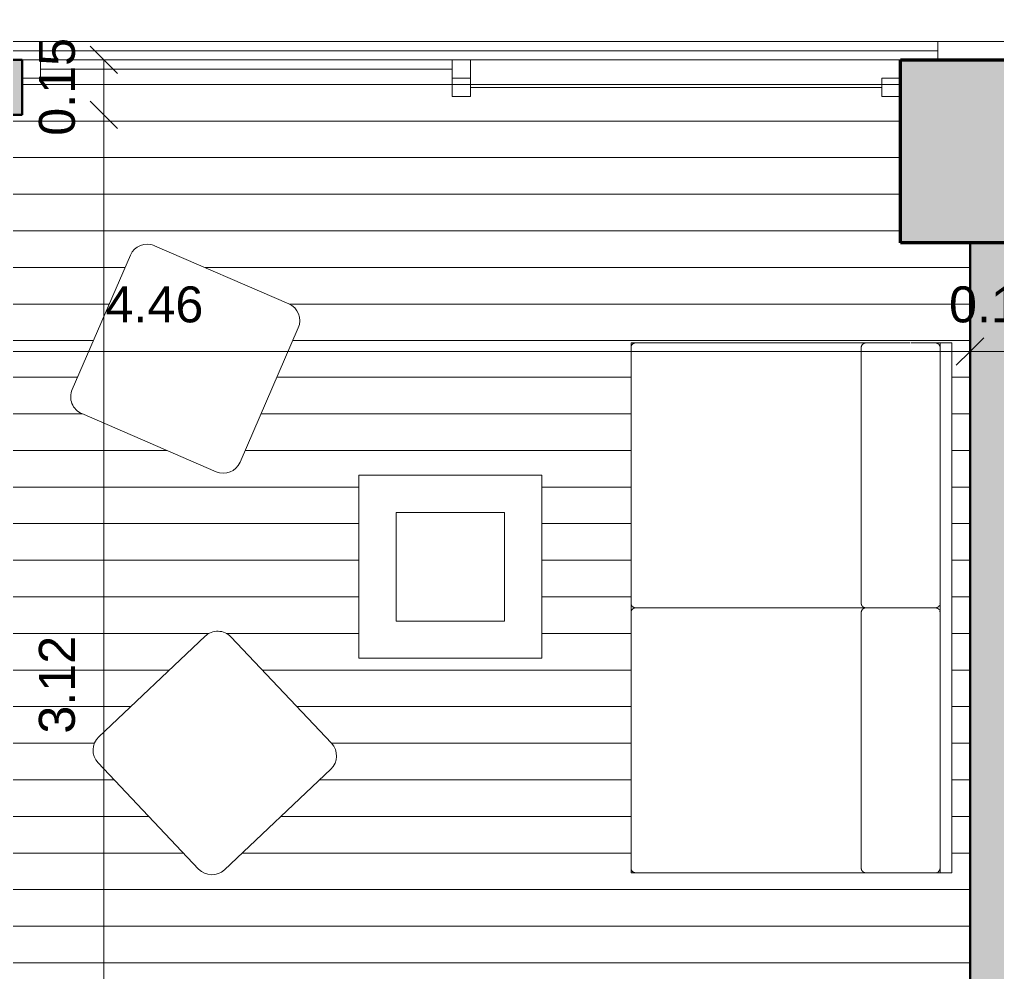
# Model space of a CAD drawing. Header units: metres. Extents: x 11 to 152, y 1 to 34.
# Drawn here: x 88.728 to 91.4, y 27.975 to 30.578 of the extents above; entities that cross this region are included whole.
import ezdxf

# ---------------------------------------------------------------- set-up
doc = ezdxf.new("R2010")
doc.units = ezdxf.units.M
for name, color, linetype, lineweight in [('A-ANNO-DIMS', 211, 'Continuous', 9), ('A-ANNO-DIMS-100', 211, 'Continuous', 9), ('A-DETL-THIN', 151, 'Continuous', 9), ('A-FLOR-PATT', 8, 'Continuous', 9), ('A-GLAZ', 151, 'Continuous', 9), ('A-GLAZ-CWMG', 51, 'Continuous', 9), ('A-WALL', 113, 'Continuous', 9), ('A-WALL-1', 113, 'Continuous', 50), ('A-WALL-PATT-1', 111, 'Continuous', 9), ('I-FURN', 30, 'Continuous', 9), ('S-COLS', 52, 'Continuous', 9), ('S-COLS-1', 52, 'Continuous', 100)]:
    doc.layers.add(name, color=color, linetype=linetype, lineweight=lineweight)
doc.styles.add('Arial_1', font='Arial.ttf', dxfattribs={"height": 0.098353})
doc.dimstyles.new('Cota_1_25', dxfattribs={"dimscale": 0.3048, "dimtxt": 0.1, "dimasz": 0.246063, "dimexe": 0, "dimexo": 0.0625, "dimgap": 0.164042, "dimtad": 1, "dimrnd": 0.01, "dimzin": 0, "dimdsep": 46, "dimtxsty": 'Arial_1', "dimblk1": 'OBLIQUE', "dimblk2": 'OBLIQUE', "dimsah": 1, "dimcen": 0.09, "dimazin": 0, "dimtfac": 1, "dimtdec": 4, "dimtix": 1, "dimtmove": 0, "dimatfit": 3, "dimfxl": 0, "dimfxlon": 1, "dimtvp": 1, "dimtolj": 1, "dimtzin": 0, "dimarcsym": 2})
doc.dimstyles.new('Cota_1_25_4', dxfattribs={"dimscale": 0.3048, "dimtxt": 0.1, "dimasz": 0.246063, "dimexe": 0, "dimexo": 0.0625, "dimgap": 0.164042, "dimtad": 1, "dimrnd": 0.01, "dimzin": 0, "dimdsep": 46, "dimtxsty": 'Arial_1', "dimblk1": 'OBLIQUE', "dimblk2": 'OBLIQUE', "dimsah": 1, "dimcen": 0.09, "dimazin": 0, "dimtfac": 1, "dimtdec": 4, "dimtix": 1, "dimtmove": 0, "dimatfit": 3, "dimfxl": 0, "dimfxlon": 1, "dimtvp": 1, "dimtolj": 1, "dimtzin": 0, "dimarcsym": 2})

# ---------------------------------------------------------------- blocks, each defined once
blk = doc.blocks.new('M_Concrete-Square-Column - 500 x 500mm-1442238-2 Piso _Tipo_')
at = {"layer": 'S-COLS'}
blk.add_hatch(color=256, dxfattribs=at).paths.add_polyline_path([(0.25, 0.25), (-0.25, 0.25), (-0.25, -0.25), (0.25, -0.25), (0.25, -0.1299)], flags=0)
at = {"layer": 'S-COLS-1'}
for p, q in [((-0.25, 0.25), (0.25, 0.25)), ((-0.25, -0.25), (-0.25, 0.25)), ((0.25, 0.25), (0.25, -0.25)), ((0.25, -0.25), (-0.25, -0.25))]:
    blk.add_line(p, q, dxfattribs=at)
blk = doc.blocks.new('M_Sliding-2 Panel - 240x240-1679411-2 Piso _Tipo_')
at = {"layer": 'A-GLAZ'}
for p, q in [((-1.2, 0.202), (-1.2, 0.152)), ((-1.2, 0.202), (-1.15, 0.202)), ((-1.15, 0.202), (-1.15, 0.152)), ((-0.0254, 0.202), (-0.0254, 0.152)), ((-0.0254, 0.202), (0.0254, 0.202)), ((0.0254, 0.202), (0.0254, 0.152)), ((-1.15, 0.177), (-0.0254, 0.177)), ((-1.2, 0.152), (-1.15, 0.152)), ((-0.0254, 0.152), (-0.0254, 0.102)), ((-0.0254, 0.152), (0.0254, 0.152)), ((-0.0254, 0.152), (0.0254, 0.152)), ((0.0254, 0.152), (0.0254, 0.102)), ((1.1492, 0.152), (1.1492, 0.102)), ((1.1492, 0.152), (1.2, 0.152)), ((1.2, 0.152), (1.2, 0.102)), ((0.0254, 0.127), (1.1492, 0.127)), ((-0.0254, 0.102), (0.0254, 0.102)), ((1.1492, 0.102), (1.2, 0.102))]:
    blk.add_line(p, q, dxfattribs=at)
blk = doc.blocks.new('fachadamuro3 - fachadamuro3-1799267-2 Piso _Tipo_')
at = {"layer": 'A-WALL'}
blk.add_line((42.5472, 30.5181), (42.8472, 30.5181), dxfattribs=at)
blk = doc.blocks.new('Circular Mullion - 25mm Radius-V65-2 Piso _Tipo_')
at = {"layer": 'A-GLAZ-CWMG'}
for p, q in [((45.4472, 30.5182), (42.8472, 30.5182)), ((42.8472, 30.4932), (42.8472, 30.5182)), ((45.4472, 30.5182), (45.4472, 30.4932)), ((42.8472, 30.4682), (42.8472, 30.4932)), ((45.4472, 30.4932), (42.8472, 30.4932)), ((45.4472, 30.4932), (45.4472, 30.4682)), ((42.945, 30.4682), (45.345, 30.4682))]:
    blk.add_line(p, q, dxfattribs=at)
blk = doc.blocks.new('Table-Coffee - 24_ x 24_ x 24_-1431698-2 Piso _Tipo_')
at = {"layer": 'I-FURN'}
for p, q in [((-0.2317, 0.1548), (0.2683, 0.1548)), ((-0.2317, -0.3452), (-0.2317, 0.1548)), ((0.2683, 0.1548), (0.2683, -0.3452)), ((0.1667, 0.0532), (-0.1301, 0.0532)), ((-0.1301, 0.0532), (-0.1301, -0.2436)), ((0.1667, -0.2436), (0.1667, 0.0532)), ((-0.1301, -0.2436), (0.1667, -0.2436)), ((0.2683, -0.3452), (-0.2317, -0.3452))]:
    blk.add_line(p, q, dxfattribs=at)
blk = doc.blocks.new('Dune_Ferguson_Loveseat - Loveseat-V87-2 Piso _Tipo_')
at = {"layer": 'I-FURN'}
for p, q in [((-0.7239, 0.4064), (-0.7239, 0.4381)), ((-0.7239, 0.4381), (0.7239, 0.4381)), ((0.7239, 0.4381), (0.7239, 0.4064)), ((-0.7239, 0.3873), (-0.7239, 0.4064)), ((-0.7239, 0.4064), (0.7239, 0.4064)), ((-0.0127, 0.4064), (-0.7112, 0.4064)), ((0.7112, 0.4064), (0.0127, 0.4064)), ((0.7239, 0.4064), (0.7239, 0.3905)), ((-0.7239, 0.3873), (-0.7239, 0.3306)), ((0, 0.3937), (0, 0.3873)), ((0, 0.3873), (0, 0.3937)), ((0, 0.3937), (0, 0.3874)), ((0, 0.3873), (0, 0.3937)), ((0, 0.3306), (0, 0.3873)), ((0, 0.3873), (0, 0.3306)), ((0, 0.3306), (0, 0.3873)), ((0.7239, 0.389), (0.7239, 0.3873)), ((0.7239, 0.3306), (0.7239, 0.3873)), ((-0.7239, 0.3306), (-0.7239, 0.3274)), ((-0.7239, 0.3243), (-0.7239, 0.3184)), ((0, 0.3306), (0, 0.3184)), ((0, 0.3184), (0, 0.3306)), ((0, 0.3184), (0, 0.3306)), ((0, 0.3306), (0, 0.3184)), ((0, 0.3184), (0, 0.3306)), ((0.7239, 0.3184), (0.7239, 0.3306)), ((-0.7239, 0.3184), (-0.7239, 0.2039)), ((0, 0.2039), (0, 0.3184)), ((0, 0.3184), (0, 0.2039)), ((0, 0.2039), (0, 0.3184)), ((0.7239, 0.2039), (0.7239, 0.3184)), ((-0.7239, 0.2039), (-0.7239, -0.4191)), ((-0.7112, 0.191), (-0.0127, 0.191)), ((0, -0.4191), (0, 0.2039)), ((0, 0.2039), (0, -0.4191)), ((0, -0.4191), (0, 0.2039)), ((0.0127, 0.191), (0.7112, 0.191)), ((0.7239, -0.4191), (0.7239, 0.2039)), ((-0.7239, -0.4381), (-0.7239, -0.4191)), ((0, -0.4254), (0, -0.4191)), ((0, -0.4191), (0, -0.4203)), ((0, -0.4203), (0, -0.4254)), ((0.7239, -0.4191), (0.7239, -0.4227)), ((0.7239, -0.4227), (0.7239, -0.4381)), ((-0.7239, -0.4381), (-0.7112, -0.4381)), ((-0.7112, -0.4381), (-0.0127, -0.4381)), ((-0.0127, -0.4381), (0.0127, -0.4381)), ((0.0127, -0.4381), (0.7112, -0.4381)), ((0.7112, -0.4381), (0.7239, -0.4381))]:
    blk.add_line(p, q, dxfattribs=at)
at = {"layer": 'I-FURN', "flags": 128}
for points in [[(-0.7239, 0.3937), (-0.7239, 0.3942), (-0.7239, 0.3947), (-0.7238, 0.3952), (-0.7237, 0.3957), (-0.7236, 0.3962), (-0.7235, 0.3967), (-0.7234, 0.3972), (-0.7233, 0.3977), (-0.7231, 0.3982), (-0.7229, 0.3986), (-0.7227, 0.3991), (-0.7225, 0.3996), (-0.7222, 0.4), (-0.722, 0.4004), (-0.7217, 0.4009), (-0.7214, 0.4013), (-0.7211, 0.4017), (-0.7207, 0.4021), (-0.7204, 0.4024), (-0.72, 0.4028), (-0.7197, 0.4032), (-0.7193, 0.4035), (-0.7189, 0.4038), (-0.7185, 0.4041), (-0.7181, 0.4044), (-0.7176, 0.4047), (-0.7172, 0.4049), (-0.7167, 0.4051), (-0.7163, 0.4053), (-0.7158, 0.4055)], [(-0.7211, 0.4017), (-0.7207, 0.4021), (-0.7204, 0.4024), (-0.72, 0.4028), (-0.7197, 0.4032), (-0.7193, 0.4035), (-0.7189, 0.4038), (-0.7185, 0.4041), (-0.7181, 0.4044), (-0.7176, 0.4047), (-0.7172, 0.4049), (-0.7167, 0.4051), (-0.7163, 0.4053), (-0.7158, 0.4055)], [(-0.7144, 0.406), (-0.7139, 0.4061), (-0.7134, 0.4062), (-0.7129, 0.4063), (-0.7124, 0.4063), (-0.7118, 0.4064), (-0.7113, 0.4064)], [(-0.7144, 0.406), (-0.7139, 0.4061), (-0.7134, 0.4062), (-0.7129, 0.4063), (-0.7124, 0.4063), (-0.7118, 0.4064), (-0.7113, 0.4064)], [(-0.0127, 0.4064), (-0.0122, 0.4064), (-0.0117, 0.4064), (-0.0112, 0.4063), (-0.0107, 0.4062), (-0.0102, 0.4061), (-0.0097, 0.406)], [(-0.0127, 0.4064), (-0.0122, 0.4064), (-0.0117, 0.4064), (-0.0112, 0.4063), (-0.0107, 0.4062), (-0.0102, 0.4061), (-0.0097, 0.406)], [(-0.006, 0.4045), (-0.0055, 0.4042), (-0.0051, 0.4039), (-0.0047, 0.4036), (-0.0043, 0.4032), (-0.004, 0.4029), (-0.0036, 0.4025), (-0.0032, 0.4022), (-0.0029, 0.4018), (-0.0026, 0.4014), (-0.0023, 0.401), (-0.002, 0.4006), (-0.0017, 0.4001), (-0.0015, 0.3997), (-0.0013, 0.3992), (-0.0011, 0.3988), (-0.0009, 0.3983), (-0.0007, 0.3978), (-0.0005, 0.3973), (-0.0004, 0.3969), (-0.0003, 0.3964), (-0.0002, 0.3959), (-0.0001, 0.3954), (-0.0001, 0.3949), (0, 0.3943), (0, 0.3938), (0, 0.3937)], [(-0.006, 0.4045), (-0.0055, 0.4042), (-0.0051, 0.4039), (-0.0047, 0.4036), (-0.0043, 0.4032), (-0.004, 0.4029), (-0.0036, 0.4025), (-0.0032, 0.4022), (-0.0029, 0.4018), (-0.0026, 0.4014), (-0.0023, 0.401), (-0.002, 0.4006), (-0.0017, 0.4001), (-0.0015, 0.3997), (-0.0013, 0.3992), (-0.0011, 0.3988), (-0.0009, 0.3983), (-0.0007, 0.3978), (-0.0005, 0.3973), (-0.0004, 0.3969), (-0.0003, 0.3964), (-0.0002, 0.3959), (-0.0001, 0.3954), (-0.0001, 0.3949), (0, 0.3943), (0, 0.3938), (0, 0.3937)], [(0, 0.3937), (0, 0.3942), (0, 0.3947), (0.0001, 0.3952), (0.0002, 0.3957), (0.0003, 0.3962), (0.0004, 0.3967), (0.0005, 0.3972), (0.0006, 0.3977), (0.0008, 0.3982), (0.001, 0.3986), (0.0012, 0.3991), (0.0014, 0.3996), (0.0017, 0.4), (0.0019, 0.4004), (0.0022, 0.4009), (0.0025, 0.4013), (0.0028, 0.4017), (0.0032, 0.4021), (0.0035, 0.4024), (0.0039, 0.4028), (0.0042, 0.4032), (0.0046, 0.4035), (0.005, 0.4038), (0.0054, 0.4041), (0.0058, 0.4044)], [(0, 0.3937), (0, 0.3942), (0, 0.3947), (0.0001, 0.3952), (0.0002, 0.3957), (0.0003, 0.3962), (0.0004, 0.3967), (0.0005, 0.3972), (0.0006, 0.3977), (0.0008, 0.3982), (0.001, 0.3986), (0.0012, 0.3991), (0.0014, 0.3996), (0.0017, 0.4), (0.0019, 0.4004), (0.0022, 0.4009), (0.0025, 0.4013), (0.0028, 0.4017), (0.0032, 0.4021), (0.0035, 0.4024), (0.0039, 0.4028), (0.0042, 0.4032), (0.0046, 0.4035), (0.005, 0.4038), (0.0054, 0.4041), (0.0058, 0.4044)], [(0.0095, 0.406), (0.01, 0.4061), (0.0105, 0.4062), (0.011, 0.4063), (0.0115, 0.4063), (0.0121, 0.4064), (0.0126, 0.4064)], [(0.0095, 0.406), (0.01, 0.4061), (0.0105, 0.4062), (0.011, 0.4063), (0.0115, 0.4063), (0.0121, 0.4064), (0.0126, 0.4064)], [(0.7112, 0.4064), (0.7117, 0.4064), (0.7122, 0.4064), (0.7127, 0.4063), (0.7132, 0.4062), (0.7137, 0.4061), (0.7142, 0.406), (0.7147, 0.4059), (0.7152, 0.4058), (0.7157, 0.4056), (0.7161, 0.4054), (0.7166, 0.4052), (0.7171, 0.405), (0.7175, 0.4047)], [(0.7112, 0.4064), (0.7117, 0.4064), (0.7122, 0.4064), (0.7127, 0.4063), (0.7132, 0.4062), (0.7137, 0.4061), (0.7142, 0.406), (0.7147, 0.4059), (0.7152, 0.4058), (0.7157, 0.4056), (0.7161, 0.4054), (0.7166, 0.4052), (0.7171, 0.405), (0.7175, 0.4047)], [(0.7179, 0.4045), (0.7184, 0.4042), (0.7188, 0.4039), (0.7192, 0.4036), (0.7196, 0.4032), (0.7199, 0.4029), (0.7203, 0.4025), (0.7207, 0.4022), (0.721, 0.4018), (0.7213, 0.4014)], [(0.7179, 0.4045), (0.7184, 0.4042), (0.7188, 0.4039), (0.7192, 0.4036), (0.7196, 0.4032), (0.7199, 0.4029), (0.7203, 0.4025), (0.7207, 0.4022), (0.721, 0.4018), (0.7213, 0.4014)], [(-0.7227, 0.3991), (-0.7225, 0.3996), (-0.7222, 0.4), (-0.722, 0.4004)], [(0.7224, 0.3997), (0.7226, 0.3992), (0.7228, 0.3988)], [(0.7224, 0.3997), (0.7226, 0.3992), (0.7228, 0.3988)], [(-0.7112, 0.191), (-0.7117, 0.191), (-0.7122, 0.1911), (-0.7127, 0.1911), (-0.7132, 0.1912), (-0.7137, 0.1913), (-0.7142, 0.1914), (-0.7147, 0.1915), (-0.7152, 0.1917), (-0.7157, 0.1918), (-0.7161, 0.192), (-0.7166, 0.1922), (-0.7171, 0.1925), (-0.7175, 0.1927), (-0.7179, 0.193), (-0.7184, 0.1932), (-0.7188, 0.1935), (-0.7192, 0.1938), (-0.7196, 0.1942), (-0.7199, 0.1945), (-0.7203, 0.1949), (-0.7207, 0.1952), (-0.721, 0.1956), (-0.7213, 0.196), (-0.7216, 0.1964), (-0.7219, 0.1969), (-0.7222, 0.1973), (-0.7224, 0.1977), (-0.7226, 0.1982), (-0.7228, 0.1986), (-0.723, 0.1991), (-0.7232, 0.1996), (-0.7234, 0.2001), (-0.7235, 0.2006), (-0.7236, 0.2011), (-0.7237, 0.2016), (-0.7238, 0.2021), (-0.7238, 0.2026), (-0.7239, 0.2031), (-0.7239, 0.2036), (-0.7239, 0.2037)], [(0, 0.2037), (0, 0.2032), (0, 0.2027), (-0.0001, 0.2022), (-0.0002, 0.2017), (-0.0003, 0.2012), (-0.0004, 0.2007), (-0.0005, 0.2002), (-0.0006, 0.1997), (-0.0008, 0.1992), (-0.001, 0.1988), (-0.0012, 0.1983), (-0.0014, 0.1979), (-0.0017, 0.1974), (-0.0019, 0.197), (-0.0022, 0.1965), (-0.0025, 0.1961), (-0.0028, 0.1957), (-0.0032, 0.1953), (-0.0035, 0.195), (-0.0039, 0.1946), (-0.0042, 0.1943), (-0.0046, 0.1939), (-0.005, 0.1936), (-0.0054, 0.1933), (-0.0058, 0.193), (-0.0063, 0.1928), (-0.0067, 0.1925), (-0.0072, 0.1923), (-0.0076, 0.1921), (-0.0081, 0.1919), (-0.0086, 0.1917), (-0.0091, 0.1916), (-0.0095, 0.1914), (-0.01, 0.1913), (-0.0105, 0.1912), (-0.011, 0.1911), (-0.0115, 0.1911), (-0.0121, 0.191), (-0.0126, 0.191), (-0.0127, 0.191)], [(0.0127, 0.191), (0.0122, 0.191), (0.0117, 0.1911), (0.0112, 0.1911), (0.0107, 0.1912), (0.0102, 0.1913), (0.0097, 0.1914), (0.0092, 0.1915), (0.0087, 0.1917), (0.0082, 0.1918), (0.0078, 0.192), (0.0073, 0.1922), (0.0068, 0.1925), (0.0064, 0.1927), (0.006, 0.193), (0.0055, 0.1932), (0.0051, 0.1935), (0.0047, 0.1938), (0.0043, 0.1942), (0.004, 0.1945), (0.0036, 0.1949), (0.0032, 0.1952), (0.0029, 0.1956), (0.0026, 0.196), (0.0023, 0.1964), (0.002, 0.1969), (0.0017, 0.1973), (0.0015, 0.1977), (0.0013, 0.1982), (0.0011, 0.1986), (0.0009, 0.1991), (0.0007, 0.1996), (0.0005, 0.2001), (0.0004, 0.2006), (0.0003, 0.2011), (0.0002, 0.2016), (0.0001, 0.2021), (0.0001, 0.2026), (0, 0.2031), (0, 0.2036), (0, 0.2037)], [(0.7239, 0.2037), (0.7239, 0.2032), (0.7239, 0.2027), (0.7238, 0.2022), (0.7237, 0.2017), (0.7236, 0.2012), (0.7235, 0.2007), (0.7234, 0.2002), (0.7233, 0.1997), (0.7231, 0.1992), (0.7229, 0.1988), (0.7227, 0.1983), (0.7225, 0.1979), (0.7222, 0.1974), (0.722, 0.197), (0.7217, 0.1965), (0.7214, 0.1961), (0.7211, 0.1957), (0.7207, 0.1953), (0.7204, 0.195), (0.72, 0.1946), (0.7197, 0.1943), (0.7193, 0.1939), (0.7189, 0.1936), (0.7185, 0.1933), (0.7181, 0.193), (0.7176, 0.1928), (0.7172, 0.1925), (0.7167, 0.1923), (0.7163, 0.1921), (0.7158, 0.1919), (0.7153, 0.1917), (0.7148, 0.1916), (0.7144, 0.1914), (0.7139, 0.1913), (0.7134, 0.1912), (0.7129, 0.1911), (0.7124, 0.1911), (0.7118, 0.191), (0.7113, 0.191), (0.7112, 0.191)], [(-0.7112, -0.4381), (-0.7117, -0.4381), (-0.7122, -0.4381), (-0.7127, -0.4381), (-0.7132, -0.438), (-0.7137, -0.4379), (-0.7142, -0.4378), (-0.7147, -0.4377), (-0.7152, -0.4375), (-0.7157, -0.4373), (-0.7161, -0.4371), (-0.7166, -0.4369), (-0.7171, -0.4367), (-0.7175, -0.4365), (-0.7179, -0.4362), (-0.7184, -0.4359), (-0.7188, -0.4356), (-0.7192, -0.4353), (-0.7196, -0.435), (-0.7199, -0.4347), (-0.7203, -0.4343), (-0.7207, -0.4339), (-0.721, -0.4335), (-0.7213, -0.4331), (-0.7216, -0.4327), (-0.7219, -0.4323), (-0.7222, -0.4319), (-0.7224, -0.4314), (-0.7226, -0.431), (-0.7228, -0.4305), (-0.723, -0.4301), (-0.7232, -0.4296), (-0.7234, -0.4291), (-0.7235, -0.4286), (-0.7236, -0.4281), (-0.7237, -0.4276), (-0.7238, -0.4271), (-0.7238, -0.4266), (-0.7239, -0.4261), (-0.7239, -0.4256), (-0.7239, -0.4254)], [(0, -0.4254), (0, -0.426), (0, -0.4265), (-0.0001, -0.427), (-0.0002, -0.4275), (-0.0003, -0.428), (-0.0004, -0.4285), (-0.0005, -0.429), (-0.0006, -0.4294), (-0.0008, -0.4299), (-0.001, -0.4304), (-0.0012, -0.4309), (-0.0014, -0.4313), (-0.0017, -0.4318), (-0.0019, -0.4322), (-0.0022, -0.4326), (-0.0025, -0.433), (-0.0028, -0.4334), (-0.0032, -0.4338), (-0.0035, -0.4342), (-0.0039, -0.4346), (-0.0042, -0.4349), (-0.0046, -0.4352), (-0.005, -0.4356), (-0.0054, -0.4359), (-0.0058, -0.4361), (-0.0063, -0.4364), (-0.0067, -0.4367), (-0.0072, -0.4369), (-0.0076, -0.4371), (-0.0081, -0.4373), (-0.0086, -0.4375), (-0.0091, -0.4376), (-0.0095, -0.4378), (-0.01, -0.4379), (-0.0105, -0.438), (-0.011, -0.438), (-0.0115, -0.4381), (-0.0121, -0.4381), (-0.0126, -0.4381), (-0.0127, -0.4381)], [(0.0127, -0.4381), (0.0122, -0.4381), (0.0117, -0.4381), (0.0112, -0.4381), (0.0107, -0.438), (0.0102, -0.4379), (0.0097, -0.4378), (0.0092, -0.4377), (0.0087, -0.4375), (0.0082, -0.4373), (0.0078, -0.4371), (0.0073, -0.4369), (0.0068, -0.4367), (0.0064, -0.4365), (0.006, -0.4362), (0.0055, -0.4359), (0.0051, -0.4356), (0.0047, -0.4353), (0.0043, -0.435), (0.004, -0.4347), (0.0036, -0.4343), (0.0032, -0.4339), (0.0029, -0.4335), (0.0026, -0.4331), (0.0023, -0.4327), (0.002, -0.4323), (0.0017, -0.4319), (0.0015, -0.4314), (0.0013, -0.431), (0.0011, -0.4305), (0.0009, -0.4301), (0.0007, -0.4296), (0.0005, -0.4291), (0.0004, -0.4286), (0.0003, -0.4281), (0.0002, -0.4276), (0.0001, -0.4271), (0.0001, -0.4266), (0, -0.4261), (0, -0.4256), (0, -0.4254)], [(0.7239, -0.4254), (0.7239, -0.426), (0.7239, -0.4265), (0.7238, -0.427), (0.7237, -0.4275), (0.7236, -0.428), (0.7235, -0.4285), (0.7234, -0.429), (0.7233, -0.4294), (0.7231, -0.4299), (0.7229, -0.4304), (0.7227, -0.4309), (0.7225, -0.4313), (0.7222, -0.4318), (0.722, -0.4322), (0.7217, -0.4326), (0.7214, -0.433), (0.7211, -0.4334), (0.7207, -0.4338), (0.7204, -0.4342), (0.72, -0.4346), (0.7197, -0.4349), (0.7193, -0.4352), (0.7189, -0.4356), (0.7185, -0.4359), (0.7181, -0.4361), (0.7176, -0.4364), (0.7172, -0.4367), (0.7167, -0.4369), (0.7163, -0.4371), (0.7158, -0.4373), (0.7153, -0.4375), (0.7148, -0.4376), (0.7144, -0.4378), (0.7139, -0.4379), (0.7134, -0.438), (0.7129, -0.438), (0.7124, -0.4381), (0.7118, -0.4381), (0.7113, -0.4381), (0.7112, -0.4381)]]:
    blk.add_lwpolyline(points, dxfattribs=at)
blk = doc.blocks.new('DIMBLOCK201-2 Piso _Tipo_')
at = {"layer": 'A-ANNO-DIMS-100', "transparency": 16777216}
for p, q in [((88.9584, 30.4681), (88.9209, 30.5056)), ((88.9584, 30.4681), (88.9584, 30.3181)), ((88.9584, 30.4681), (88.9959, 30.4306)), ((88.9584, 30.4681), (88.9584, 30.4681)), ((88.9584, 30.4681), (88.9584, 30.4681)), ((88.9584, 30.3181), (88.9209, 30.3556)), ((88.9584, 30.3181), (88.9959, 30.2806)), ((88.9584, 30.3181), (88.9584, 30.3181)), ((88.9584, 30.3181), (88.9584, 30.3181))]:
    blk.add_line(p, q, dxfattribs=at)
at = {"layer": 'A-ANNO-DIMS-100', "color": 0, "transparency": 16777216, "insert": (88.7808, 30.2608), "char_height": 0.09835, "width": 0.317538, "attachment_point": 1, "rotation": 90, "line_spacing_factor": 0.938532, "style": 'Arial_1'}
blk.add_mtext('0.15', dxfattribs=at)
blk = doc.blocks.new('_Oblique')
at = {"color": 0, "linetype": 'ByBlock', "lineweight": -2}
blk.add_line((-0.5, -0.5), (0.5, 0.5), dxfattribs=at)
blk = doc.blocks.new('DIMBLOCK202-2 Piso _Tipo_')
at = {"layer": 'A-ANNO-DIMS-100', "transparency": 16777216}
for p, q in [((88.9584, 30.3181), (88.9209, 30.3556)), ((88.9584, 30.3181), (88.9584, 27.2009)), ((88.9584, 30.3181), (88.9959, 30.2806)), ((88.9584, 30.3181), (88.9584, 30.3181)), ((88.9584, 30.3181), (88.9584, 30.3181)), ((88.9584, 27.2009), (88.9209, 27.2384)), ((88.9584, 27.2009), (88.9959, 27.1634)), ((88.9584, 27.2009), (88.9584, 27.2009)), ((88.9584, 27.2009), (88.9584, 27.2009))]:
    blk.add_line(p, q, dxfattribs=at)
at = {"layer": 'A-ANNO-DIMS-100', "color": 0, "transparency": 16777216, "insert": (88.7808, 28.6272), "char_height": 0.09835, "width": 0.317538, "attachment_point": 1, "rotation": 90, "line_spacing_factor": 0.938532, "style": 'Arial_1'}
blk.add_mtext('3.12', dxfattribs=at)
blk = doc.blocks.new('DIMBLOCK338-2 Piso _Tipo_')
at = {"layer": 'A-ANNO-DIMS-100', "transparency": 16777216}
for p, q in [((86.8652, 29.6717), (86.9027, 29.7092)), ((91.3252, 29.6717), (91.3627, 29.7092)), ((86.8652, 29.6717), (86.8277, 29.6342)), ((86.8652, 29.6717), (91.3252, 29.6717)), ((86.8652, 29.6717), (86.8652, 29.6717)), ((86.8652, 29.6717), (86.8652, 29.6717)), ((91.3252, 29.6717), (91.2877, 29.6342)), ((91.3252, 29.6717), (91.3252, 29.6717)), ((91.3252, 29.6717), (91.3252, 29.6717))]:
    blk.add_line(p, q, dxfattribs=at)
at = {"layer": 'A-ANNO-DIMS-100', "color": 0, "transparency": 16777216, "insert": (88.9628, 29.8493), "char_height": 0.09835, "width": 0.317538, "attachment_point": 1, "line_spacing_factor": 0.938532, "style": 'Arial_1'}
blk.add_mtext('4.46', dxfattribs=at)
blk = doc.blocks.new('DIMBLOCK339-2 Piso _Tipo_')
at = {"layer": 'A-ANNO-DIMS-100', "transparency": 16777216}
for p, q in [((91.3252, 29.6717), (91.3627, 29.7092)), ((91.4752, 29.6717), (91.5127, 29.7092)), ((91.3252, 29.6717), (91.2877, 29.6342)), ((91.3252, 29.6717), (91.4752, 29.6717)), ((91.3252, 29.6717), (91.3252, 29.6717)), ((91.3252, 29.6717), (91.3252, 29.6717)), ((91.4752, 29.6717), (91.4377, 29.6342)), ((91.4752, 29.6717), (91.4752, 29.6717)), ((91.4752, 29.6717), (91.4752, 29.6717))]:
    blk.add_line(p, q, dxfattribs=at)
at = {"layer": 'A-ANNO-DIMS-100', "color": 0, "transparency": 16777216, "insert": (91.2678, 29.8493), "char_height": 0.09835, "width": 0.317538, "attachment_point": 1, "line_spacing_factor": 0.938532, "style": 'Arial_1'}
blk.add_mtext('0.15', dxfattribs=at)

msp = doc.modelspace()

# ---------------------------------------------------------------- hatches: boundary and pattern name
at = {"layer": 'A-FLOR-PATT'}
h = msp.add_hatch(dxfattribs=at)
h.set_pattern_fill('FP_55', color=256, style=0, pattern_type=2)
h.set_pattern_definition([(180, (66.9, 11.001), (-1e-17, -0.1), [])])
h.paths.add_polyline_path([(86.1381, 25.3602), (86.1381, 25.3603), (86.1381, 27.0496), (86.728, 27.0497), (86.728, 27.0509), (86.1377, 27.0509), (86.1377, 27.2009), (86.7152, 27.202), (86.7152, 27.242), (86.7652, 27.242), (86.7652, 27.257), (86.8002, 27.257), (86.8002, 27.242), (86.8652, 27.242), (86.8652, 27.2009), (88.8608, 27.2009), (88.8617, 27.4776), (88.8642, 27.4837), (88.8683, 27.489), (88.8735, 27.493), (88.8796, 27.4955), (88.8862, 27.4964), (89.2738, 27.4955), (89.2799, 27.493), (89.2852, 27.489), (89.2892, 27.4837), (89.2918, 27.4776), (89.2926, 27.471), (89.2926, 27.2009), (89.4607, 27.2009), (89.4616, 27.4891), (89.4641, 27.4952), (89.4681, 27.5005), (89.4734, 27.5045), (89.4795, 27.5071), (89.4861, 27.5079), (89.8737, 27.5071), (89.8798, 27.5045), (89.8851, 27.5005), (89.8891, 27.4952), (89.8916, 27.4891), (89.8925, 27.4825), (89.8925, 27.2009), (91.3252, 27.2009), (91.3252, 29.9681), (91.1351, 29.9681), (91.1351, 30.4682), (88.7351, 30.4681), (88.7351, 30.3181), (86.8652, 30.3181), (86.8652, 28.062), (86.8002, 28.062), (86.8002, 28.047), (86.7652, 28.047), (86.7652, 28.062), (86.7152, 28.062), (86.7152, 30.4682), (84.3652, 30.4681), (84.3651, 29.9681), (84.0152, 29.9681), (84.0152, 27.2681), (85.375, 27.2673), (85.375, 27.0781), (85.3651, 27.0781), (85.3651, 26.4581), (85.375, 26.4581), (85.375, 25.3603), (86.1381, 25.3602)], flags=0)
h.paths.add_polyline_path([(84.0954, 27.478), (84.0823, 27.4798), (84.07, 27.4848), (84.0595, 27.4929), (84.0514, 27.5034), (84.0463, 27.5157), (84.0446, 27.5288), (84.0446, 27.8772), (84.0463, 27.8904), (84.0514, 27.9026), (84.0595, 27.9131), (84.07, 27.9212), (84.0823, 27.9263), (84.1007, 27.928), (84.4438, 27.928), (84.457, 27.9263), (84.4692, 27.9212), (84.4797, 27.9131), (84.4878, 27.9026), (84.4929, 27.8904), (84.4946, 27.8772), (84.4946, 27.5288), (84.4929, 27.5157), (84.4878, 27.5034), (84.4797, 27.4929), (84.4692, 27.4848), (84.457, 27.4798), (84.4438, 27.478), (84.3323, 27.478)], flags=0)
h.paths.add_polyline_path([(89.183, 27.5075), (88.8702, 27.5079), (88.8672, 27.5092), (88.8625, 27.5138), (88.8608, 27.5202), (88.8613, 27.5481), (88.8645, 27.5538), (88.8672, 27.5558), (88.8735, 27.5575), (89.2832, 27.557), (89.2863, 27.5558), (89.2909, 27.5511), (89.2926, 27.5448), (89.2926, 27.5202), (89.2909, 27.5138), (89.2863, 27.5092), (89.2799, 27.5075), (89.2561, 27.5075)], flags=0)
h.paths.add_polyline_path([(89.6402, 27.519), (89.4701, 27.5195), (89.4671, 27.5207), (89.4624, 27.5254), (89.4607, 27.5317), (89.4611, 27.5596), (89.4644, 27.5653), (89.4671, 27.5673), (89.4734, 27.569), (89.8831, 27.5686), (89.8862, 27.5673), (89.8908, 27.5627), (89.8925, 27.5563), (89.8925, 27.5317), (89.8908, 27.5254), (89.8862, 27.5207), (89.8798, 27.519), (89.7829, 27.519)], flags=0)
h.paths.add_polyline_path([(88.8732, 27.5595), (88.8657, 27.5615), (88.8602, 27.567), (88.8582, 27.5746), (88.8602, 27.5821), (88.8626, 27.5852), (88.8693, 27.5891), (88.8771, 27.5891), (88.8808, 27.5876), (88.887, 27.5804), (88.8883, 27.5746), (88.8878, 27.5707), (88.8839, 27.5639), (88.8808, 27.5615), (88.8735, 27.5596)], flags=0)
h.paths.add_polyline_path([(89.2799, 27.56), (89.2765, 27.56), (89.2698, 27.5639), (89.2659, 27.5707), (89.2659, 27.5765), (89.2674, 27.5821), (89.2698, 27.5852), (89.2765, 27.5891), (89.2844, 27.5891), (89.2895, 27.5861), (89.294, 27.5804), (89.2955, 27.5746), (89.2926, 27.5662), (89.288, 27.5615), (89.2844, 27.56), (89.2805, 27.56)], flags=0)
h.paths.add_polyline_path([(89.4731, 27.571), (89.4656, 27.5731), (89.4596, 27.5804), (89.4581, 27.5861), (89.4601, 27.5937), (89.4625, 27.5968), (89.4692, 27.6007), (89.477, 27.6007), (89.4807, 27.5992), (89.4862, 27.5937), (89.4882, 27.5861), (89.4866, 27.5804), (89.4838, 27.5755), (89.4807, 27.5731), (89.4734, 27.5711)], flags=0)
h.paths.add_polyline_path([(89.8764, 27.5716), (89.8697, 27.5755), (89.8658, 27.5822), (89.8658, 27.588), (89.8673, 27.5937), (89.8697, 27.5968), (89.8764, 27.6007), (89.8842, 27.6007), (89.8879, 27.5992), (89.8934, 27.5937), (89.8954, 27.5861), (89.8925, 27.5777), (89.8879, 27.5731), (89.8842, 27.5716), (89.8773, 27.5716)], flags=0)
h.paths.add_polyline_path([(85.6593, 27.9855), (84.0546, 27.9855), (84.0546, 29.3855), (85.9546, 29.3853), (85.9546, 27.9855), (85.9292, 27.9855)], flags=0)
h.paths.add_polyline_path([(87.4262, 27.9882), (87.4087, 28.0033), (87.4169, 28.0213), (87.3832, 28.008), (87.1324, 28.2095), (87.1381, 28.2453), (87.1217, 28.2328), (87.1037, 28.2472), (87.154, 28.3113), (87.1506, 28.3422), (87.3397, 28.5777), (87.1551, 28.726), (87.2977, 28.9035), (87.046, 29.1057), (87.0425, 29.138), (86.9798, 29.1884), (86.9942, 29.2063), (87.0129, 29.1977), (86.9996, 29.2314), (87.2011, 29.4822), (87.2369, 29.4765), (87.2244, 29.493), (87.2388, 29.5109), (87.3029, 29.4607), (87.3338, 29.464), (87.5855, 29.2618), (87.7281, 29.4393), (87.9128, 29.291), (88.1019, 29.5264), (88.1342, 29.53), (88.1846, 29.5927), (88.2025, 29.5783), (88.1939, 29.5596), (88.2276, 29.5728), (88.4784, 29.3713), (88.4728, 29.3355), (88.4892, 29.348), (88.5071, 29.3336), (88.4569, 29.2695), (88.4602, 29.2386), (88.2711, 29.0031), (88.4415, 28.8663), (88.2989, 28.6888), (88.5648, 28.4751), (88.5684, 28.4428), (88.6311, 28.3924), (88.6159, 28.3749), (88.598, 28.3831), (88.6112, 28.3494), (88.4097, 28.0986), (88.3739, 28.1043), (88.3864, 28.0879), (88.372, 28.0699), (88.3079, 28.1202), (88.277, 28.1168), (88.011, 28.3305), (87.8684, 28.153), (87.698, 28.2898), (87.5089, 28.0544), (87.4766, 28.0509), (87.4378, 28.0025)], flags=0)
h.paths.add_polyline_path([(89.2523, 28.2417), (89.2394, 28.2438), (89.2275, 28.2491), (89.2174, 28.2573), (88.9425, 28.5479), (88.9348, 28.5585), (88.9301, 28.5707), (88.9288, 28.5836), (88.9309, 28.5965), (88.9362, 28.6084), (88.9444, 28.6186), (89.235, 28.8935), (89.2455, 28.9012), (89.2577, 28.9058), (89.2707, 28.9072), (89.2836, 28.9051), (89.2955, 28.8998), (89.3056, 28.8915), (89.5806, 28.601), (89.5882, 28.5904), (89.5929, 28.5782), (89.5942, 28.5652), (89.5922, 28.5524), (89.5868, 28.5404), (89.5786, 28.5303), (89.2844, 28.2527), (89.2775, 28.2477), (89.2653, 28.2431)], flags=0)
h.paths.add_polyline_path([(90.4179, 28.2471), (90.3988, 28.2471), (90.3988, 29.6949), (91.2751, 29.6949), (91.2751, 28.2471), (90.6354, 28.2471)], flags=0)
h.paths.add_polyline_path([(89.6551, 28.8332), (89.6551, 29.3332), (90.1551, 29.3332), (90.1551, 28.8332), (90.1478, 28.8332)], flags=0)
h.paths.add_polyline_path([(89.2906, 29.339), (89.2775, 29.3392), (89.265, 29.3428), (88.8979, 29.5017), (88.8867, 29.5084), (88.8776, 29.5177), (88.8712, 29.5292), (88.8681, 29.5418), (88.8683, 29.5549), (88.8719, 29.5674), (89.0307, 29.9345), (89.0374, 29.9457), (89.0468, 29.9548), (89.0582, 29.9611), (89.0709, 29.9643), (89.0839, 29.9641), (89.0965, 29.9605), (89.4636, 29.8017), (89.4748, 29.795), (89.4838, 29.7856), (89.4902, 29.7742), (89.4934, 29.7615), (89.4932, 29.7485), (89.4896, 29.7359), (89.3307, 29.3688), (89.324, 29.3576), (89.3147, 29.3486), (89.3032, 29.3422), (89.2914, 29.3392)], flags=0)
h.paths.add_polyline_path([(84.3323, 29.443), (84.0954, 29.443), (84.0823, 29.4447), (84.07, 29.4498), (84.0595, 29.4579), (84.0514, 29.4684), (84.0463, 29.4806), (84.0446, 29.4938), (84.0446, 29.8422), (84.0463, 29.8553), (84.0514, 29.8676), (84.0595, 29.8781), (84.07, 29.8862), (84.0823, 29.8913), (84.0954, 29.893), (84.4438, 29.893), (84.457, 29.8913), (84.4692, 29.8862), (84.4817, 29.8756), (84.4878, 29.8676), (84.4929, 29.8553), (84.4946, 29.8366), (84.4946, 29.4938), (84.4929, 29.4806), (84.4878, 29.4684), (84.4797, 29.4579), (84.4692, 29.4498), (84.457, 29.4447), (84.4438, 29.443)], flags=0)
at = {"layer": 'A-WALL-PATT-1'}
h = msp.add_hatch(color=256, dxfattribs=at)
h.paths.add_polyline_path([(95.9352, 30.3181), (96.0852, 30.3181), (96.0852, 30.4681), (94.0351, 30.4681), (94.0351, 30.3181), (94.948, 30.3181)], flags=0)
h.paths.add_polyline_path([(88.7351, 30.3181), (88.7351, 30.4681), (86.7152, 30.4681), (86.7152, 30.3181), (88.3132, 30.3181)], flags=0)
msp.add_hatch(color=256, dxfattribs=at).paths.add_polyline_path([(91.3252, 25.12), (91.4752, 25.12), (91.4752, 29.9681), (91.3252, 29.9681), (91.3252, 25.7754)], flags=0)

# ---------------------------------------------------------------- linework, layer by layer
at = {"layer": 'A-DETL-THIN'}
for p, q in [((89.4636, 29.8017), (89.0965, 29.9605)), ((89.0307, 29.9345), (88.8719, 29.5674)), ((89.3307, 29.3688), (89.4896, 29.7359)), ((88.8979, 29.5017), (89.265, 29.3428)), ((89.235, 28.8935), (88.9444, 28.6186)), ((89.5806, 28.601), (89.3056, 28.8915)), ((88.9425, 28.5479), (89.2174, 28.2573)), ((89.2881, 28.2554), (89.5786, 28.5303))]:
    msp.add_line(p, q, dxfattribs=at)
for centre, start, end in [((89.0766, 29.9147), 66.6001, 156.6001), ((89.4437, 29.7558), 336.6001, 66.6001), ((88.9177, 29.5476), 156.6001, 246.6001), ((89.2848, 29.3887), 246.6001, 336.6001), ((89.2693, 28.8572), 43.4165, 133.4165), ((88.9788, 28.5823), 133.4165, 223.4165), ((89.5442, 28.5666), 313.4165, 43.4165), ((89.2537, 28.2917), 223.4165, 313.4165)]:
    msp.add_arc(centre, 0.05, start, end, dxfattribs=at)
at = {"layer": 'A-WALL-1'}
for p, q in [((88.7351, 30.4681), (86.7152, 30.4681)), ((88.7351, 30.3181), (88.7351, 30.4681)), ((86.8652, 30.3181), (88.7351, 30.3181)), ((91.3252, 29.9681), (91.3252, 25.12))]:
    msp.add_line(p, q, dxfattribs=at)

# ---------------------------------------------------------------- block references
at = {"layer": 'A-GLAZ'}
msp.add_blockref('M_Sliding-2 Panel - 240x240-1679411-2 Piso _Tipo_', (89.9351, 30.2661), dxfattribs=at)
at = {"layer": 'A-GLAZ-CWMG'}
msp.add_blockref('Circular Mullion - 25mm Radius-V65-2 Piso _Tipo_', (45.79, 0), dxfattribs=at)
at = {"layer": 'A-WALL'}
msp.add_blockref('fachadamuro3 - fachadamuro3-1799267-2 Piso _Tipo_', (48.69, 0), dxfattribs=at)
at = {"layer": 'I-FURN'}
for name, p, rotation in [('Dune_Ferguson_Loveseat - Loveseat-V87-2 Piso _Tipo_', (90.837, 28.971), 270.0000000000006), ('Table-Coffee - 24_ x 24_ x 24_-1431698-2 Piso _Tipo_', (90.0003, 29.1015), 269.9999999999999)]:
    msp.add_blockref(name, p, dxfattribs=dict(at, rotation=rotation))
at = {"layer": 'S-COLS', "rotation": 180}
msp.add_blockref('M_Concrete-Square-Column - 500 x 500mm-1442238-2 Piso _Tipo_', (91.3851, 30.2181), dxfattribs=at)

# ---------------------------------------------------------------- dimensions: what is measured, and where the dimension line sits
at = {"layer": 'A-ANNO-DIMS'}
for base, p1, p2, override, picture, middle in [((88.9584, 30.3181), (88.9584, 30.4681), (88.9584, 30.3181), {"dimpost": '<>', "dimfxl": 0.15}, 'DIMBLOCK201-2 Piso _Tipo_', (88.8582, 30.3931)), ((88.9584, 27.2009), (88.9584, 30.3181), (88.9584, 27.2009), {"dimpost": '<>', "dimfxl": 3.117233}, 'DIMBLOCK202-2 Piso _Tipo_', (88.8581, 28.7595))]:
    dim = msp.add_linear_dim(base=base, p1=p1, p2=p2, angle=90, dimstyle='Cota_1_25', override=override, dxfattribs=at)
    dim.commit()
    dim.dimension.update_dxf_attribs({"geometry": picture, "text_midpoint": middle})
for base, p1, p2, override, picture, middle in [((91.3252, 29.6717), (86.8652, 29.6717), (91.3252, 29.6717), {"dimpost": '<>', "dimfxl": 4.46}, 'DIMBLOCK338-2 Piso _Tipo_', (89.0952, 29.7719)), ((91.4752, 29.6717), (91.3252, 29.6717), (91.4752, 29.6717), {"dimpost": '<>', "dimfxl": 0.15}, 'DIMBLOCK339-2 Piso _Tipo_', (91.4002, 29.7719))]:
    dim = msp.add_linear_dim(base=base, p1=p1, p2=p2, dimstyle='Cota_1_25_4', override=override, dxfattribs=at)
    dim.commit()
    dim.dimension.update_dxf_attribs({"geometry": picture, "text_midpoint": middle})

doc.saveas('drawing.dxf')
